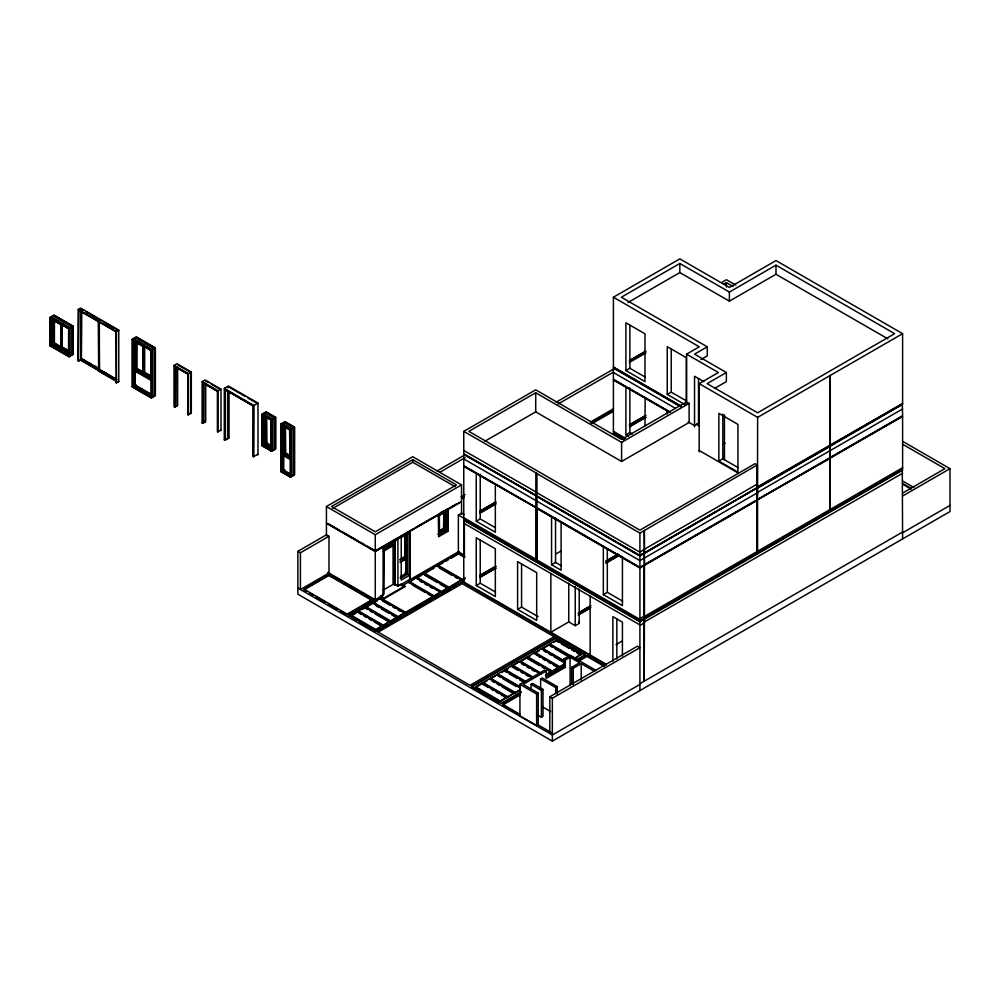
<?xml version="1.0" encoding="UTF-8"?>
<svg xmlns="http://www.w3.org/2000/svg" width="1000" height="1000" viewBox="0 0 1000 1000"><rect width="100%" height="100%" fill="white"/><g stroke="black" fill="none" stroke-linecap="round" stroke-linejoin="round"><path stroke-width="1.5" d="M281 471.7L281 423.95L284.988 421.65L294.525 427.163L294.525 474.913L290.55 477.212L281 471.7L284.825 469.5M290.387 476.925L294.363 474.637L294.363 427.25L285.15 421.938L281.163 424.225L281.163 471.613L290.387 476.925L290.387 429.55L294.525 427.163M290.55 477.212L290.55 429.462L281 423.95M902.288 403.963L902.6 415.712L639.913 567.375L536.688 507.587M561.1 522.475L561.1 570.225L551.562 564.712L551.562 516.962M551.562 564.712L555.538 562.425L555.538 517.75M645.15 397.825L644.987 425.825M50 317.387L53.975 315.1L73.062 326.112L73.062 354.462L69.088 356.75L50 345.737L50 317.387L69.088 328.413L69.088 356.75M50.163 317.675L54.138 315.375L72.9 326.213L72.9 354.175L68.925 356.475L50.163 345.637L50.163 317.675L68.925 328.5M54.538 320.662L61.137 324.462M78.213 309.462L80.6 308.075L118.775 330.125L118.775 381.55L116.388 382.925L115.913 331.775L78.7 310.287L78.213 360.887L78.213 309.462L116.388 331.5L118.775 330.125M80.463 309.262L83.387 310.5M81.65 310.413L81.25 358.762L98.675 368.825M62.325 324.7L68.525 328.738L73.062 326.112M50 345.737L53.825 343.537M61.137 346.925L54.538 343.125M62.325 347.163L68.925 350.962L66.287 349.438M68.925 352.8L69.713 352.35L62.7 348.288M78.213 360.887L81.075 359.787L78.7 361.163M132.312 339.2L136.287 336.9L155.375 347.925L155.375 395.675L151.4 397.975L132.312 386.95L132.312 339.2L151.4 350.225L151.4 397.975M132.475 339.475L136.45 337.188L155.213 348.013L155.213 395.4L151.237 397.688L132.475 386.863L132.475 339.475L151.237 350.312L151.237 397.688M136.062 341.087L135.662 369.137L151.237 378.137M136.45 342.7L136.45 368.675L136.45 342.7L143.45 346.275M99.062 321.388L99.462 369.275M98.275 320.012L98.675 370.662M144.637 346.5L150.838 350.538L155.375 347.925M152.037 379.513L134.863 369.6L136.062 368.913M115.913 382.65L118.775 381.55M136.45 368.675L143.45 372.262M144.637 372.488L151.237 376.3M132.312 386.95L136.137 384.75M174.7 407.125L174.062 406.75L174.062 365.425L177 363.725L191.312 372L191.312 413.325L187.738 414.65L187.738 374.062L174.7 366.525L174.7 407.125L177 405.938L176.863 366.975M174.7 366.525L175.025 406.938M187.738 374.062L187.738 414.65M174.062 365.425L188.375 373.7L191.312 372M202.775 423.325L202.138 422.962L202.138 381.637L205.075 379.938L220.987 389.125L220.987 430.45L217.4 431.775L217.4 391.188L202.775 382.738L202.775 423.325L205.062 422.15L204.938 383.05M202.775 382.738L217.4 391.188M202.138 381.637L218.038 390.825L220.987 389.125M224.913 440.2L224.288 439.837L224.288 388.413L228.412 386.025L258 403.1L258 454.525L253.225 456.55L253.225 405.863L224.913 389.513L224.913 440.2L228.125 438.5L228.125 391.012M224.913 389.513L253.225 405.863M228 387.738L229.05 387.125M187.938 373.8L187.938 414.387L189.788 413.325M202.138 422.962L205.075 421.262M224.288 388.413L253.863 405.487L258 403.1M262.113 414.137L266.087 411.838L275.625 417.35L275.625 449.038L271.65 451.325L262.113 445.812L262.113 414.137L271.65 419.65L271.65 451.325M262.275 414.412L266.25 412.125L275.462 417.45L275.462 448.75L271.488 451.05L262.275 445.725L262.275 414.412L271.488 419.738L275.625 417.35M224.288 439.837L229.05 437.812L229.05 391.737M265.45 416.25L266.25 415.8L266.25 443.425M228 390.812L228 438.425L229.05 437.812M262.113 445.812L266.788 443.113L266.4 417.55L271.238 419.888M285.538 427.212L289.988 429.775M271.238 445.688L270.837 420.112M253.225 456.55L253.425 405.6M283.075 424.963L283.075 454.438L284.825 453.425M285.15 453.237L289.738 455.725L289.862 429.85L285.287 427.362L285.538 453.013M289.988 455.575L289.587 430.012M680.837 406.25L613.413 367.325L613.413 297.225L679.837 258.875L729.388 287.475L775.987 260.575L902.6 333.675L902.6 403.775L639.913 555.438L536.688 495.838L536.688 473.3L463.762 431.375L463.762 453.725L536.487 495.712L536.487 473.175M714.812 388.275L726.363 381.613L726.363 372.512L707.113 383.625L757.625 412.788L894.65 333.675L775.987 265.163L729.388 292.075L679.837 263.463L621.362 297.225L707.262 346.812L707.262 355.913L700.9 359.575M628.013 302.488L679.837 272.562L729.388 301.163L775.987 274.262L887.9 338.875M326.438 506.538L412.725 456.712L461.55 484.9L461.55 501.362L375.262 551.175L326.438 522.987L326.438 506.538L375.262 534.725L461.55 484.9M412.725 459.65L331.525 506.538L375.262 531.788L456.463 484.9L412.725 459.65L412.725 462.225L332.85 508.338M463.762 431.375L535.712 389.837L621.6 439.425L686.263 402.088L689.125 403.375L689.125 422.475L621.6 461.463L535.712 411.875L484.9 441.213M689.125 403.375L621.6 442.362L535.712 392.775L468.85 431.375L639.913 530.138L755.075 463.663L757.3 464.938L757.3 499.6M723.775 284.2L726.45 282.663L733.162 286.537M463.762 454.338L536.487 495.95L536.487 507.65L463.762 465.662L463.762 454.338L536.487 495.95M670.387 412.163L613.413 379.263L613.413 367.938L680.837 406.488M902.875 441.45L950 468.663L950 511.55L552.35 741.125L297.863 594.2L297.863 551.312L326.438 534.812L328.975 536.287L328.975 573.013L300.413 589.513L300.413 552.775L328.975 536.287M437.075 470.938L464.137 455.312M556.15 402.188L612.975 369.387M629.338 360.575L645.288 351.375M629.8 360.5L646.025 351.125M629.338 362.413L646.025 352.962M439.513 472.463L465.112 457.688M558.088 404.012L613.325 372.125M625.9 370.55L644.987 381.575L644.987 333.812L625.9 322.8L625.9 370.55L629.875 368.25L645.15 377.075M463.762 466.275L536.487 507.887L536.487 561.337L463.762 519.35L463.762 466.275L536.487 507.887M624.15 439.15L613.413 432.95L613.413 379.875L670.387 412.4M686.587 402.238L686.587 354.162L699.3 346.812L613.413 297.225M707.262 346.812L694.55 354.15L726.363 372.512M461.075 496.75L465.112 494.425M590.413 422.075L613.325 408.85M372.088 599.738L328.875 574.8L304.037 589.138L347.15 614.138L372.088 599.738L361.587 606.538M461.575 498.188L464.275 496.637M591.225 423.338L612.837 410.863M372.088 600.475L328.875 575.538L304.037 589.875L306.737 591.438M461.575 498.925L464.275 497.362M592.575 423.288L612.837 411.587M440.312 512.9L444.263 510.613M375.262 550.812L412.738 529.175M415.412 527.638L456.9 503.675M326.438 535.788L326.438 523.35L375.262 551.55L383.275 546.925L383.275 595.112M409.35 531.5L461.55 501.725L461.55 514.163M439.075 531.087L443.925 528.75L443.925 512.888L439.075 515.225M383.263 548.95L393.062 543.3M385.712 548.45L388.162 547.038M383.387 550.438L394.412 544.075L394.412 540.425M383.387 551.362L394.412 544.987L394.412 585.2L395.2 584.738L395.2 540.862M458.375 515.025L464.375 518.488L464.375 555.225L458.375 551.763L458.375 515.025L461.55 513.188L463.95 514.575M686.338 403.913L686.338 357.7L667.25 346.675L667.25 394.425L671.237 392.137L686.5 400.95M441.3 529.8L443.525 528.513L443.925 512.888M438.675 532.688L444.825 529.275L444.825 511.575M438 534.138L445.625 529.725L445.625 510.2M699.163 451.863L699.163 383.625L718.4 372.525L686.587 354.162M438.475 534.412L446.1 530L446.1 510.475M606.3 664.275L463.762 581.987L463.762 520.087L639.913 621.425L643.975 618.713M613.737 433.137L613.413 433.688L624.15 439.888M479.712 511.25L495.712 502.013M629.325 424.862L645.25 415.675M439 535.025L446.9 530.462L446.9 509.087M479.988 511.262L495.913 502.075M629.788 424.787L645.987 415.438M479.712 513.088L495.712 503.85M629.45 426.637L645.612 417.3M401.075 558.775L404.888 556.575L404.888 535.225M479.988 513.1L495.913 503.913M629.788 426.625L645.987 417.262M399.925 559.587L405.163 556.725L405.163 533.862M400.213 560.037L405.55 556.95L405.55 533.8M400.613 560.275L405.95 557.188L405.95 534.025M400.15 561.55L406.825 557.688L406.825 532.987M400.863 561.337L406.213 558.25L406.213 573.4L400.737 576.413M400.15 562.463L406.825 558.612L406.825 573.763L400.15 577.612M476.25 473.488L476.25 521.237L480.225 518.938L495.487 527.762M625.9 387.088L625.9 434.837L629.875 432.537L632.425 434.012M400.538 578.312L407.625 574.225L407.625 533.138M383.263 590.075L393.062 584.412L393.062 545.763M409.5 575.312L401.238 580.087L401.238 537.475L409.5 532.7L409.5 575.312L405.075 572.75M353.713 611.087L347.15 614.875L340.412 610.962M356.337 609.575L358.963 608.05M383.275 594.375L380.575 595.938L384.113 597.987L404.787 586.05L404.787 586.788L384.113 598.725L380.412 596.587M397.912 586.3L409.988 579.325L409.988 531.875L383.6 547.1L383.6 594.562L384.075 547.375L397.912 539.388L397.912 586.3L393.85 583.962M356.688 620.413L348.738 615.062L381.938 595.887M458.888 551.462L409.663 579.875L409.663 531.688M348.738 615.788L375.262 600.475L375.262 551.55M351.125 615.212L357.488 611.538L382.163 625.775L375.8 630.188L351.125 615.95L351.125 615.212L375.8 629.45L382.163 625.775M358.55 610.925L364.913 607.25L389.588 621.487L383.225 625.9L358.55 611.663L358.55 610.925L383.225 625.163L389.588 621.487M365.988 606.638L372.337 602.962L397.013 617.2L390.65 621.613L365.988 607.375L365.988 606.638L390.65 620.875L397.013 617.2M373.413 602.35L379.775 598.675L404.438 612.913L398.075 617.325L373.413 603.075L373.413 602.35L398.075 616.587L404.438 612.913M401.938 585.875L408.525 582.075L433.2 596.312L433.2 597.05L405.5 613.038L380.838 598.787L380.838 598.062L405.5 612.3L433.2 596.312M409.387 581.575L415.75 577.9L440.412 592.15L434.05 596.55L409.387 582.312L409.387 581.575L434.05 595.825L440.412 592.15M416.812 577.288L423.175 573.612L447.837 587.863L441.475 592.263L416.812 578.025L416.812 577.288L441.475 591.538L447.837 587.863M424.237 573L436.763 565.775L461.425 580.013L448.913 587.975L424.237 573.737L424.237 573L448.913 587.238L461.425 580.013M465.1 578.638L462.5 580.138L437.825 565.887L437.825 565.15L458.638 553.138L465.125 556.888M351.125 615.95L356.213 613.013M362.375 609.45L364.913 607.987L367.512 609.487M367.25 606.638L371.075 604.425M373.413 603.075L377.225 600.875M409.387 582.312L415.75 577.9M416.812 578.025L421.9 575.087M424.237 573.737L434.25 567.95M437.825 565.887L443.025 562.888M445.625 561.388L448.225 559.888M450.825 558.387L458.638 553.875L463.825 556.875M698.988 422.938L696.538 424.363L699.188 425.887M698.525 423.3L694.538 425.6L688.175 421.925M437.825 565.15L462.5 579.4L465.1 577.9M376.587 631.213L464.325 580.55M379.288 630.388L388.738 624.938M391.438 623.375L395.487 621.038M398.188 619.475L400.887 617.913M403.587 616.362L407.638 614.025M410.337 612.463L413.038 610.9M415.737 609.35L419.787 607.013M422.488 605.45L426.538 603.112M429.237 601.55L431.925 599.987M434.625 598.438L438.675 596.1M441.375 594.538L444.075 592.975M446.775 591.425L450.825 589.087M453.525 587.525L456.225 585.962M460.275 583.625L462.975 582.062M378.175 632.137L462.175 583.638L585.325 654.737L585.325 655.475L555.737 638.387L471.538 687L475.562 689.338M479.712 575.525L495.712 566.287M479.988 575.55L495.913 566.362M479.712 577.362L495.712 568.125M479.988 577.388L495.913 568.2M757.463 499.513L757.625 417.375L902.6 333.675M476.25 585.525L495.337 596.538L495.337 548.787L476.25 537.762L476.25 585.525L480.225 583.225L495.487 592.038M722.513 444.525L725.088 443.05M555.875 553.962L561.213 550.887M718.85 461.112L737.938 472.125L737.938 424.375L718.85 413.35L718.85 461.112L722.825 458.812L738.1 467.625M463.762 458.925L639.913 560.625L757.3 492.863L757.3 464.938M536.688 473.488L639.913 533.088L644.137 530.65L644.45 564.75M644.137 530.65L756.988 465.125M517.6 609.4L536.688 620.413L536.688 572.663L517.6 561.638L517.6 609.4L521.575 607.1L538.125 616.65M605.962 561.038L617.975 554.113M606.075 561.163L617.975 554.288M605.962 562.875L619.3 555.175L622.913 557.263M606.075 563L619.3 555.363M757.3 484.05L644.137 549.388M829.788 445.812L830.275 445.225M902.6 403.462L757.3 486.987M643.975 553.088L639.913 555.675L536.688 496.075L536.688 507.775M644.287 553.15L757.138 487.75M757.463 487.812L829.95 446.325L757.625 488.088M902.288 404.2L830.113 445.863L830.275 457.475M643.975 553.325L639.913 556.038L536.688 496.438M644.45 553.425L757.138 487.987M830.275 446.138L902.6 404.375M756.988 492.675L902.6 408.975M757.463 492.587L757.138 499.688M757.463 499.75L829.95 458.263L757.463 499.75L757.463 551.362M643.812 681.075L643.975 565.025L639.913 567.612L536.688 508.013L536.688 561.462L639.913 621.062L902.6 469.4L902.6 416.312L830.113 457.8L830.113 509.412M644.137 565.55L639.913 567.975L536.688 508.375L536.688 559.8L639.913 619.4C646.6 611.237 645.55 625.312 639.913 624.913L463.762 523.212M644.45 618.438L644.45 565.363L757.3 500.2L644.137 564.987M830.275 458.075L902.6 416.312M603.337 546.862L603.337 594.612L607.312 592.312L622.575 601.125M579.138 612.438L590.887 605.65M578.15 613.188L589.9 606.4M579.138 614.275L590.887 607.475M578.15 615.025L589.9 608.237M579.212 621.525L579.375 623.275L575.237 625.662L568.75 621.925L550.85 632.263L550.85 573.488M554.15 636.737L469.963 685.337L348.738 615.062M471.538 687L471.538 686.263L555.737 637.663L555.737 638.387M475.588 686.762L481.95 683.088L506.625 697.337L500.262 701.737L475.588 687.5L475.588 686.762L500.262 701.012L506.625 697.337M483.013 682.475L489.375 678.8L514.05 693.05L507.688 697.45L483.013 683.213L483.013 682.475L507.688 696.725L514.05 693.05M520.212 690.225L515.112 693.162L490.45 678.925L490.45 678.188L496.812 674.513L520.175 688.012M519.95 687.375L497.875 674.638L497.875 673.9L504.237 670.225L525.013 682.225M526.075 682.337L505.3 670.35L505.3 669.613L511.662 665.938L532.438 677.938M532.212 677.3L512.725 666.062L512.725 665.325L519.087 661.65L539.862 673.637M540.938 673.763L520.163 661.762L520.163 661.038L526.525 657.362L551.188 671.6L546.1 675.275M527.587 656.75L533.95 653.075L558.625 667.312L552.263 671.725L527.587 657.475L527.587 656.75L552.263 670.987L558.625 667.312M564.775 664.5L559.688 667.438L535.013 653.188L535.013 652.463L541.375 648.787L564.75 662.275M564.513 661.65L542.438 648.9L542.438 648.162L548.8 644.5L569.575 656.488M549.875 643.875L556.237 640.212L580.9 654.45L574.538 658.863L574.538 658.125L549.875 643.875L549.875 644.613L570.65 656.612M475.588 687.5L481.95 683.825L488.45 687.575M483.013 683.213L486.838 681.012M491.725 678.188L495.538 675.987M501.688 672.425L504.237 670.962L506.838 672.463M505.3 670.35L507.85 668.875M512.725 666.062L519.087 661.65M520.163 661.762L526.525 658.1L539.5 665.588M527.587 657.475L530.138 656.012M535.013 653.188L538.837 650.987M543.713 648.162L547.537 645.962M553.688 642.412L556.237 640.938L558.825 642.438M546.237 671.012L523.1 684.362L538.212 693.088L538.212 724.587L536.625 725.512L519.925 715.863L519.925 684.362L544.637 670.1L546.237 671.012L546.237 678.363L565.325 667.337L565.325 660L570.087 657.237L579.637 662.75L571.688 667.337L571.688 683.838M545.913 676.712L563.725 666.425L563.725 659.075L570.087 655.4L596.375 670.575M643.812 616.788L902.6 467.75M490.45 678.188L515.112 692.425L520.212 689.488M546.1 674.538L551.188 671.6M535.013 652.463L559.688 666.7L564.775 663.763M574.538 658.125L580.9 654.45M531.062 688.85L531.062 684.362L532.65 683.45L542.987 689.412L542.987 716.325L541.4 717.237L537.513 715M540.6 689.325L540.6 678.863L542.188 677.938L557.3 686.663L557.3 694.137M643.812 618.625L902.288 469.95L902.6 538.913M644.137 680.888L644.45 619.175L902.6 470.138M521.125 691.8L501.062 703.388L471.538 686.263M549.212 675.588L551.888 674.038M554.562 672.5L557.238 670.95M561.25 668.637L563.925 667.087M575.962 660.138L585.325 654.737M502.4 703.35L511.763 697.938M514.438 696.4L521.125 692.537M578.638 659.338L582.65 657.013M643.812 622.3L902.6 473.25M506.637 707.35L502.65 704.3L520.037 694.262M578.888 660.288L586.912 655.65L604.412 665.763M502.65 705.037L520.037 695M578.888 661.025L586.912 656.388L604.412 666.5M571.688 667.337L573.275 668.263L581.225 663.662L594.688 671.438M616 644.6L622.25 640.987M531.062 684.362L541.4 690.337L542.987 689.412M519.925 684.362L536.625 694.013L538.212 693.088M540.6 678.863L555.712 687.588L557.3 686.663M549.812 696.775L637.375 646.225L639.913 647.688L552.35 698.238L549.812 696.775L549.812 733.5M902.7 493.038L944.912 468.663L903.112 444.538M902.6 496.025L950 468.663M639.913 683.688L902.6 532.025M639.913 684.425L552.35 734.975L297.863 588.05M902.6 532.762L950 505.4M735.812 285.125L726.45 279.725L722.225 282.15M903.112 481.262L913.9 487.5M703.812 381.6L694.538 376.25L694.538 427M699.163 383.625L757.625 417.375M667.25 394.425L685.075 404.712M613.413 367.013L680.512 405.763M613.413 367.938L680.512 406.675M613.413 372.525L675.15 408.162M613.413 379.875L669.8 412.425M699.163 450.475L738.375 473.113M625.9 434.837L628.45 436.3M613.413 431.3L625.487 438.275M613.737 433.5L623.125 438.925M536.688 492.4L463.762 450.475M536.688 492.587L639.913 552.188L643.812 549.562L643.812 553.787M412.725 462.225L455.138 486.712M555.538 562.425L561.5 565.862M476.25 521.237L495.337 532.25L495.337 484.5M603.337 594.612L622.425 605.625L622.425 557.875M643.812 618.987L639.913 621.788L463.762 520.087M536.688 559.625L463.762 517.7M447.85 509.275L448.175 531.2L438.625 536.712L438.312 514.775M230.4 387.9L245.238 396.463M247.925 398.025L257.362 403.475M284.037 422.575L293.25 427.9L293.25 475.275M253.425 405.737L225.375 389.55L225.375 440.087M135.338 337.825L154.1 348.663L154.1 396.037M265.138 412.762L274.35 418.088L274.35 449.387M284.825 425.425L289.913 428.363M284.35 425.7L290.7 429.363M81.075 308.913L83.737 310.438M86.4 311.975L118.3 330.4M137.513 341.463L140.15 342.987M142.787 344.513L145.438 346.037M85.925 311.962L88.45 313.425M90.988 314.887L97.325 318.55M177.638 364.837L190.675 372.362L190.675 412.95L191.312 413.325M205.712 381.037L208.375 382.575M211.038 384.113L220.35 389.487M151.637 350.087L134.388 340.213L134.388 369.875L151.562 379.787M271.812 419.55L264.188 415.15L264.188 444.625L271.812 449.025M136.6 342.612L143.188 346.425L143.05 372.488M104.562 324.4L112.737 328.963M175.15 366.413L188.062 373.875M187.938 373.95L175.15 366.562L175.15 407M203.225 382.775L217.6 391.075M444.325 528.975L444.712 511.512M53.025 316.025L71.787 326.85L71.787 354.825M56.513 320.425L59.15 321.95M61.8 323.475L64.438 325M286.65 453.65L288.875 454.938M289.862 455.65L285.413 453.088L285.413 427.287M62.075 324.85L68.662 328.65L68.525 351.2M145.963 373.25L148.6 374.775M269.012 444.4L266.788 443.113L271.112 445.763M151.113 376.375L144.388 372.638L144.388 346.65L151.113 350.387L150.975 376.45M136.725 368.525L143.325 372.337L143.325 346.35L136.725 342.537L136.6 368.6L143.188 372.413M144.238 373.175L152.037 377.675M267.2 444.275L269.613 445.662M141.9 372.287L151.637 377.9M289.913 457.825L283.55 454.162L283.55 426.238M283.075 454.438L290.7 458.837M283.7 455L290.05 458.663M271.012 448.013L264.662 444.35L264.662 414.875M290.7 459.75L283.075 455.35L283.075 470.5L290.7 474.913M151.562 380.7L134.388 370.788L134.388 385.75L151.562 395.675M271.288 449.637L263.387 445.087L263.387 413.775L272.6 419.1L272.6 450.4M220.35 430.075L220.987 430.45M177 405.938L177.638 405.425L177.638 367.95M205.062 422.15L205.712 421.625L205.712 384.162M257.362 454.162L258 454.525M290.175 473.75L283.7 470.15L283.825 454.925M135.325 385.213L151.175 394.363M151.05 394.438L135.2 385.288L135.325 370.25M290.188 475.525L282.288 470.962L282.288 423.587L291.5 428.913L291.5 476.287M82.987 359.312L85.662 360.85M88.35 362.4L91.025 363.95M95.05 366.275L97.725 367.812M98.938 368.663L81.388 358.688L81.388 310.562M54.275 343.263L61 347L61 324.538L54.413 320.737L54.413 343.188M103.488 371.6L106.163 373.15M116.75 379.412L99.213 369.425L99.213 321.312M99.062 369.513L116.487 379.562M61.137 347.85L69.325 352.575L69.325 328.275L52.075 318.412L52.075 344.538L69.237 354.45L69.237 328.325M69.188 352.962L53.35 343.812L53.338 319.212M80.85 359.913L99.862 370.887M116.412 380.9L80.463 360.138L80.463 310.812M69.725 354.175L52.55 344.263L52.55 318.137M98.275 370.887L116.013 381.125M439.363 568L452.337 575.5M454.938 577L457.537 578.5M463.762 582.712L606.3 665.013M561.425 643.938L569.212 648.438M571.812 649.938L574.412 651.438M577.013 652.938L580.9 655.188M404.762 556.5L406.825 557.688M405.075 557.6L406.825 558.612M550.1 645.975L552.7 647.475M555.3 648.975L568.288 656.475M424.475 575.1L437.45 582.6M440.05 584.1L447.837 588.587M563.725 659.075L565.325 660M328.413 523.763L339.113 529.95M341.8 531.487L357.863 540.763M360.538 542.312L364.55 544.625M367.238 546.175L373.925 550.037M542.438 648.162L564.513 660.913M543.975 651.012L546.575 652.513M549.163 654.013L551.763 655.512M554.362 657.013L563.45 662.262M419.637 580.887L422.238 582.388M424.837 583.888L427.425 585.388M430.025 586.888L432.625 588.387M563.725 666.425L565.325 667.337M540.438 657.55L533.95 653.075M543.038 659.05L545.638 660.55M548.237 662.05L550.825 663.55M553.425 665.05L558.625 668.05M412.425 585.05L425.412 592.55M428 594.05L433.2 597.05M404.787 586.05L401.25 584L398.075 585.837L395.525 584.375M401.25 584.738L404.787 586.788M542.1 667.087L544.7 668.587M547.3 670.088L551.188 672.337M520.163 661.038L540.938 673.025M521.688 663.888L524.288 665.387M526.888 666.888L529.475 668.375M532.075 669.875L534.675 671.375M512.725 665.325L533.5 677.312M512.962 667.425L518.162 670.425M520.75 671.925L523.35 673.425M525.95 674.912L528.55 676.413M505.3 669.613L526.075 681.6M297.863 551.312L300.413 552.775M509.425 673.962L517.225 678.462M519.812 679.963L522.413 681.45M382.362 600.913L390.163 605.4M392.75 606.9L395.35 608.4M397.95 609.9L400.55 611.4M327.75 572.312L375.262 599.738M334.425 576.9L342.325 581.462M344.963 582.987L347.6 584.5M350.238 586.025L364.725 594.388M367.362 595.913L375.262 600.475M497.875 673.9L519.95 686.637M498.113 676L500.7 677.5M503.3 679L516.287 686.5M376.238 605.95L378.837 607.45M381.438 608.938L389.225 613.438M391.825 614.938L397.013 617.938M543.112 707.212L550.675 711.575M491.975 681.038L494.575 682.537M497.175 684.038L499.762 685.537M502.362 687.038L514.05 693.775M370.112 610.988L372.7 612.487M375.3 613.987L389.588 622.225M491.037 689.075L493.638 690.575M496.238 692.075L498.837 693.575M501.425 695.075L506.625 698.075M358.787 613.025L361.388 614.525M363.975 616.025L366.575 617.525M369.175 619.025L371.775 620.525M374.363 622.013L382.163 626.512M903.112 483.738L911.125 488.387M903.112 484.475L911.125 489.113M309.425 593L313.463 595.35M316.163 596.912L325.588 602.375M328.288 603.938L337.713 609.4M359.338 621.95L375.262 631.175M502.65 704.3L519.925 714.325M538.1 724.875L551.062 732.387M478.25 690.888L487.638 696.338M490.325 697.887L498.375 702.562M509.288 708.9L518.6 714.287M644.45 565.363L644.137 553.6M830.275 375.425L830.275 445.538M829.95 375.613L829.95 509.688L829.788 457.987M829.788 446.05L829.788 457.75M775.987 265.163L775.987 274.262M729.388 292.075L729.388 301.163M726.45 282.663L726.45 287.062M724.45 414.775L724.45 459.913M724.038 456.012L724.038 459.075M722.825 414.137L722.825 458.812M698.525 378.562L698.525 423.162M679.837 263.463L679.837 272.562M671.237 349L671.237 392.137M667.25 410.962L667.25 414.038M644.45 530.462L644.45 552.812M639.913 533.088L639.913 690.575M629.875 325.125L629.875 368.25M629.875 387.863L629.875 432.537M622.425 656.05L622.425 622.163L612.875 616.65L612.875 661.325M621.6 442.362L621.6 461.463M616.85 618.975L616.85 659.025M607.312 549.188L607.312 592.312M590.138 596.175L590.138 654.938M586.912 655.65L586.912 656.388M581.225 663.662L581.225 680.163M579.212 589.087L579.212 623.362M575.237 586.7L575.237 625.662M573.275 668.263L573.275 684.762M570.087 657.237L570.087 685.738M568.75 583.25L568.75 621.925M559.688 666.7L559.688 667.438M556.237 640.212L556.237 640.938M555.712 687.588L555.712 693.562M552.263 670.987L552.263 671.725M552.35 698.238L552.35 741.125M548.8 644.5L548.8 645.225M541.4 690.337L541.4 717.237M541.375 648.787L541.375 649.513M536.625 694.013L536.625 725.512M536.163 473.175L536.163 495.538M536.163 496.138L536.163 507.475M536.163 508.075L536.163 561.15M535.712 392.775L535.712 411.875M526.525 657.362L526.525 658.1M521.575 563.962L521.575 607.1M515.112 692.425L515.112 693.162M511.662 665.938L511.662 666.675M507.688 696.725L507.688 697.45M504.237 670.225L504.237 670.962M500.262 701.012L500.262 701.737M496.812 674.513L496.812 675.25M489.375 678.8L489.375 679.538M481.95 683.088L481.95 683.825M480.225 474.263L480.225 518.938M480.225 540.087L480.225 583.225M462.5 579.4L462.5 580.138M458.638 553.138L458.638 553.875M448.913 587.238L448.913 587.975M448.013 531.112L448.013 509.738L438.787 515.062L438.787 536.425M441.475 591.538L441.475 592.263M439.338 515.375L439.475 531.312M436.763 565.775L436.763 566.5M434.05 595.825L434.05 596.55M423.175 573.612L423.175 574.35M408.525 582.075L408.525 582.8M406.087 558.175L406.087 573.325M405.5 612.3L405.5 613.038M405.012 533.775L405.012 556.65M398.075 616.587L398.075 617.325M390.65 620.875L390.65 621.613M384.113 597.987L384.113 598.725M383.225 625.163L383.225 625.9M379.775 598.675L379.775 599.412M375.8 629.45L375.8 630.188M375.262 534.725L375.262 551.175M372.337 602.962L372.337 603.7M364.913 607.25L364.913 607.987M357.488 611.538L357.488 612.275M330.475 573.875L330.475 574.612M328.875 574.8L328.875 575.538M290.387 429.55L290.387 457.188L284.35 453.7L284.35 425.775M271.488 419.738L271.488 451.05M266 415.938L266 443.575M265.6 416.175L265.6 443.8L271.637 447.287L265.45 443.888L265.45 415.975M253.863 405.487L253.863 456.912M225.25 389.325L225.25 440.012M218.038 390.825L218.038 432.15M203.1 382.55L203.225 423.212M188.375 373.7L188.375 415.012M150.838 350.538L150.838 376.525M144.512 346.575L144.512 372.562M134.863 339.938L134.863 369.6M116.487 331.438L116.388 382.925M99.338 321.238L99.338 369.35M68.787 328.587L68.787 351.037L62.075 347.312L62.2 324.775M60.875 347.075L60.875 324.613L54.275 320.812L54.138 343.35M60.738 324.7L60.738 347.163M61.925 324.012L61.537 348.537L61.925 324.012M144.25 345.812L143.85 373.862L144.25 345.812M443.775 512.8L439.212 515.3L439.212 531.163L443.775 528.663L443.775 512.8M757.3 500.025L757.3 551.638L757.3 500.025M152.35 349.675L133.588 338.837L133.588 386.213L152.35 397.05L152.35 349.675M271.112 419.963L266.537 417.463L266.4 443.35L270.975 445.838L271.112 419.963M70.037 327.863L51.275 317.025L51.275 345L70.037 355.838L70.037 327.863"/></g></svg>
